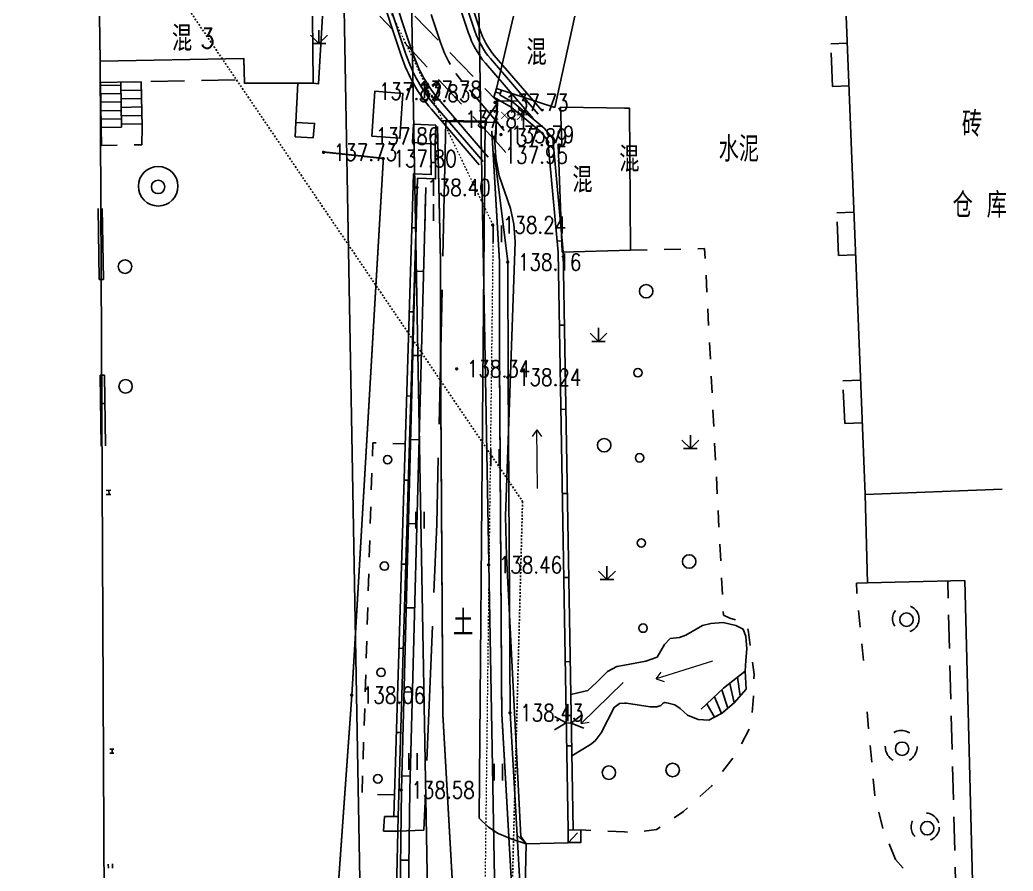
# Model space of a CAD drawing. Extents: x 529262 to 576451, y 2694391 to 2717535.
# Drawn here: x 564829.1 to 564888.1, y 2709951.8 to 2710002.3 of the extents above; entities that cross this region are included whole.
import ezdxf
from ezdxf.enums import TextEntityAlignment as Align
from ezdxf.xclip import XClip

# ---------------------------------------------------------------- set-up
doc = ezdxf.new("R2010")
doc.units = 0
doc.header["$XCLIPFRAME"] = 0
for name, pattern in [('CENTER', [50.8, 31.75, -6.35, 6.35, -6.35]), ('DASH', [0.35, 0.25, -0.1]), ('X2', [10, 8, -2]), ('X5', [3, 2, -1]), ('X6', [2, 1, -1])]:
    doc.linetypes.add(name, pattern=pattern)
for name, color, linetype in [('a红线图', 1, 'Continuous'), ('DLSS', 4, 'Continuous'), ('DMTZ', 8, 'Continuous'), ('GCD', 8, 'Continuous'), ('GXYZ', 8, 'Continuous'), ('JMD', 8, 'Continuous'), ('PP-COM', 7, 'Continuous'), ('RD-中线', 40, 'Continuous'), ('RD-红线', 7, 'Continuous'), ('ZBTZ', 8, 'Continuous'), ('ZJ', 7, 'Continuous'), ('新建水沟', 7, 'Continuous')]:
    doc.layers.add(name, color=color, linetype=linetype)
doc.layers.add('SXSS', color=5, linetype='Continuous', lineweight=0)
doc.styles.add('HZ', font='rs.shx', dxfattribs={"width": 0.8, "bigfont": 'hztxt.shx'})
doc.styles.add('宋体', font='', dxfattribs={"width": 0.75})
doc.styles.get('宋体').set_extended_font_data('SimSun')
doc.linetypes.add('10422', pattern='A,0.75,[150,AAA.SHX,S=0.5,R=0,X=0,Y=0.5],1.5,[177,AAA.SHX,S=1,R=0,X=0,Y=0.4],0.75', length=3)
doc.linetypes.add('1161', pattern='A,0,[149,AAA.SHX,S=0.15,R=0,X=0,Y=0],-1.6', length=1.6)
doc.linetypes.add('444', pattern='A,4.5,[145,AAA.SHX,S=1,R=0,X=0,Y=1],4.5,-0.5,[146,AAA.SHX,S=1,R=0,X=0,Y=0],-0.5', length=10)

# ---------------------------------------------------------------- blocks, each defined once
blk = doc.blocks.new('A$C19FD0107')
at = {"layer": 'RD-中线', "color": 8, "flags": 128}
blk.add_lwpolyline([(-6142.974, 15463.891), (-6145.953, 15629.533)], dxfattribs=at)
at = {"layer": 'RD-红线', "color": 8, "flags": 128}
for points in [[(-6139.408, 15488.081), (-6142.061, 15635.584)], [(-6147.408, 15487.968), (-6149.665, 15613.5)]]:
    blk.add_lwpolyline(points, dxfattribs=at)
blk = doc.blocks.new('GC200')
at = {"linetype": 'Continuous', "const_width": 0.2, "flags": 128}
blk.add_lwpolyline([(-0.1, 0, 1), (0.1, 0, 1)], format="xyb", close=True, dxfattribs=at)
blk = doc.blocks.new('gc170')
at = {"color": 8, "linetype": 'Continuous'}
blk.add_circle((0, 0), 0.5, dxfattribs=at)
blk = doc.blocks.new('gc122')
at = {"color": 8}
blk.add_circle((0, 0), 0.8, dxfattribs=at)
blk = doc.blocks.new('gc121')
at = {"color": 8}
for p, q in [((-0.5, -1), (-0.5, 1)), ((0.5, -1), (0.5, 1))]:
    blk.add_line(p, q, dxfattribs=at)
blk = doc.blocks.new('gc124')
at = {"color": 8}
for p, q in [((0, 0), (0, 1.6)), ((-1, 1), (0, 0)), ((-0.8, 0), (0.8, 0)), ((0, 0), (1, 1))]:
    blk.add_line(p, q, dxfattribs=at)
blk = doc.blocks.new('gc037')
for p, q in [((0, 0), (-1.39, 0.8)), ((-1.39, -0.8), (0, 0))]:
    blk.add_line(p, q)
blk = doc.blocks.new('gc086')
at = {"color": 8}
for p, q in [((0, 0), (7, 0)), ((7, 0), (6.18, 0.57)), ((7, 0), (6.18, -0.57))]:
    blk.add_line(p, q, dxfattribs=at)

msp = doc.modelspace()

# ---------------------------------------------------------------- linework, layer by layer
at = {"color": 8, "linetype": 'Continuous', "flags": 128}
for points in [[(564634.962, 2709918.281), (564834.224, 2709920.794), (564833.856, 2709999.882)], [(564831.56, 2709920.76), (564834.224, 2709920.794), (564833.856, 2709999.882)]]:
    msp.add_lwpolyline(points, dxfattribs=at)
at = {"layer": 'a红线图', "color": 8, "linetype": 'DASH', "lineweight": 0, "ltscale": 0.1}
msp.add_lwpolyline([(564784.704, 2710086.502), (564800.867, 2710062.862), (564801.879, 2710061.771), (564806.974, 2710058.714), (564813.779, 2710055.824), (564815.932, 2710054.539), (564820.029, 2710050.614), (564821.476, 2710049.061), (564822.951, 2710045.784), (564823.712, 2710043.369), (564824.69, 2710033.245), (564846.919, 2710011.513), (564857.192, 2709990.133), (564856.518, 2709935.292)], dxfattribs=at)
msp.add_lwpolyline([(564784.704, 2710086.502), (564800.867, 2710062.862), (564801.879, 2710061.771), (564806.974, 2710058.714), (564813.779, 2710055.824), (564815.932, 2710054.539), (564820.029, 2710050.614), (564821.476, 2710049.061), (564822.951, 2710045.784), (564823.712, 2710043.369), (564824.69, 2710033.245), (564846.919, 2710011.513), (564857.192, 2709990.133), (564856.518, 2709935.292)], dxfattribs=at)
at = {"layer": 'DLSS', "linetype": 'X5'}
for p, q in [((564857.348, 2709995.145), (564850.462, 2710002.568)), ((564852.534, 2710002.568), (564857.417, 2709997.525))]:
    msp.add_line(p, q, dxfattribs=at)
at = {"layer": 'DLSS', "linetype": 'Continuous'}
for p, q in [((564857.417, 2709997.525), (564857.348, 2709995.145)), ((564857.417, 2709997.525), (564858.696, 2709997.504)), ((564857.348, 2709995.145), (564857.947, 2709994.465)), ((564859.161, 2709953.387), (564858.581, 2709953.938)), ((564861.646, 2709953.449), (564862.197, 2709954.029)), ((564861.646, 2709953.449), (564859.161, 2709953.387))]:
    msp.add_line(p, q, dxfattribs=at)
at = {"layer": 'DLSS', "linetype": 'Continuous', "const_width": 0.1, "flags": 128}
for points in [[(564833.85, 2709865.161), (564836.569, 2709878.497), (564837.915, 2709881.57), (564844.921, 2709897.28), (564847.165, 2709904.157), (564851.424, 2709914.999), (564851.79, 2709918.762), (564853.279, 2709928.009), (564854.185, 2709940.776), (564854.888, 2709949.068), (564854.206, 2709961.06), (564854.077, 2709981.105), (564854.074, 2709987.716), (564853.889, 2709996.011)], [(564847.133, 2709994.491), (564850.674, 2709994.113), (564848.803, 2709962.234), (564846.34, 2709927.636)]]:
    msp.add_lwpolyline(points, dxfattribs=at)
at = {"layer": 'DLSS', "linetype": 'X2', "flags": 128}
msp.add_lwpolyline([(564854.386, 2709996.306), (564853.848, 2709972.378), (564853.079, 2709954.196), (564851.526, 2709954.135)], dxfattribs=at)
at = {"layer": 'DLSS', "linetype": 'Continuous', "elevation": 142.08, "flags": 128}
msp.add_lwpolyline([(564856.724, 2709996.332), (564856.574, 2709980.811), (564856.359, 2709954.902)], dxfattribs=at)
at = {"layer": 'DLSS', "linetype": 'Continuous', "flags": 128}
msp.add_lwpolyline([(564837.279, 2709864.462, 0.1, 0.1, 0), (564839.924, 2709877.433, 0.1, 0.1, 0), (564841.116, 2709880.155, 0.1, 0.1, 0), (564848.191, 2709896.021, 0.1, 0.1, 0), (564850.46, 2709902.974, 0.1, 0.1, 0), (564854.86, 2709914.174, 0.1, 0.1, 0), (564855.263, 2709918.314, 0.1, 0.1, 0), (564856.759, 2709927.607, 0.1, 0.1, 0), (564857.674, 2709940.504, 0.1, 0.1, 0), (564858.397, 2709949.019, 0.1, 0.1, 0), (564857.705, 2709961.171, 0.1, 0.1, 0), (564857.577, 2709981.117, 0.1, 0.1, 0), (564857.574, 2709987.934, 0.1, 0.1, 0), (564857.113, 2709995.751, 0, 0, 0)], format="xyseb", dxfattribs=at)
at = {"layer": 'DLSS', "linetype": 'X6', "flags": 128}
for points in [[(564865.346, 2709988.654), (564869.755, 2709988.758), (564870.871, 2709966.967), (564871.256, 2709966.799), (564871.814, 2709966.626), (564872.257, 2709966.433), (564872.357, 2709965.967), (564872.689, 2709963.437), (564872.663, 2709962.126), (564872.524, 2709960.76), (564872.409, 2709960.218), (564871.649, 2709958.769), (564870.179, 2709956.833), (564868.501, 2709955.303), (564866.897, 2709954.224), (564865.58, 2709954.057), (564864.998, 2709954.084)], [(564851.332, 2709956.287), (564849.409, 2709956.346), (564850.044, 2709977.21), (564851.973, 2709977.151)], [(564864.998, 2709954.084), (564862.397, 2709954.204)]]:
    msp.add_lwpolyline(points, dxfattribs=at)
at = {"layer": 'DLSS', "linetype": 'X6'}
for points in [[(564879.192, 2709964.268), (564878.787, 2709968.346), (564878.768, 2709968.869), (564879.417, 2709968.892)], [(564884.713, 2709948.95), (564884.187, 2709948.932), (564881.094, 2709952.451), (564880.335, 2709954.287), (564879.862, 2709956.238), (564879.399, 2709961.244)]]:
    msp.add_lwpolyline(points, dxfattribs=at)
at = {"layer": 'DLSS', "linetype": 'X5', "elevation": -526.676, "flags": 128}
msp.add_lwpolyline([(564861.833, 2709960.55), (564861.533, 2709960.562)], dxfattribs=at)
at = {"layer": 'DLSS', "linetype": 'X2', "elevation": 138.352, "flags": 128}
msp.add_lwpolyline([(564859.161, 2709953.387), (564858.366, 2709953.641), (564857.488, 2709953.989), (564856.911, 2709954.374), (564856.359, 2709954.902)], dxfattribs=at)
at = {"layer": 'DLSS', "linetype": 'X6'}
for centre, radius in [((564881.699, 2709966.753, 138.965), 0.788), ((564881.429, 2709959.168, 138.983), 0.948), ((564882.856, 2709954.38, 139.01), 0.835)]:
    msp.add_circle(centre, radius, dxfattribs=at)
at = {"layer": 'DMTZ', "linetype": '10422'}
msp.add_lwpolyline([(564857.472, 2709997.61), (564857.3, 2709995.125), (564857.353, 2709994.137), (564857.548, 2709993.076), (564858.231, 2709991.132), (564858.413, 2709990.204), (564858.495, 2709989.16), (564857.923, 2709972.843)], dxfattribs=at)
at = {"layer": 'DMTZ', "linetype": '10422', "flags": 128}
for points, elevation in [([(564861.649, 2709953.451), (564861.644, 2709954.202), (564861.047, 2709988.537), (564860.448, 2709995.174), (564860.016, 2709995.693), (564858.267, 2709997.153), (564857.472, 2709997.61)], 138.336), ([(564857.923, 2709972.843), (564857.977, 2709970.484), (564858.844, 2709953.824), (564859.161, 2709953.387)], 138.352), ([(564864.998, 2709961.74), (564865.123, 2709961.745), (564866.523, 2709961.518), (564866.913, 2709961.523), (564867.151, 2709961.596), (564867.294, 2709961.741), (564867.398, 2709961.782), (564867.591, 2709961.745), (564867.985, 2709961.643), (564868.296, 2709961.419), (564868.729, 2709961.027), (564869.379, 2709960.772), (564869.999, 2709960.722), (564870.823, 2709961.17), (564871.521, 2709961.783), (564872.228, 2709962.575), (564872.157, 2709963.635), (564872.208, 2709964.283), (564872.262, 2709964.976), (564872.192, 2709965.706), (564872.038, 2709966.131), (564871.6, 2709966.349), (564870.858, 2709966.529), (564870.124, 2709966.478), (564869.63, 2709966.355), (564868.632, 2709965.78), (564868.254, 2709965.636), (564867.712, 2709965.579), (564867.365, 2709965.228), (564866.934, 2709964.473), (564866.255, 2709964.231), (564864.998, 2709964.007)], 138.635), ([(564864.998, 2709964.007), (564864.536, 2709963.925), (564863.987, 2709963.621), (564863.342, 2709962.99), (564862.812, 2709962.498), (564861.804, 2709962.245)], 138.635), ([(564861.867, 2709958.615), (564862.983, 2709959.274), (564863.256, 2709959.505), (564863.61, 2709959.974), (564864.385, 2709961.487), (564864.7, 2709961.728), (564864.998, 2709961.74)], 138.635)]:
    msp.add_lwpolyline(points, dxfattribs=dict(at, elevation=elevation))
msp.add_lwpolyline([(564857.282, 2709994.327), (564858.074, 2709987.965), (564858.077, 2709981.119), (564858.205, 2709961.187), (564858.898, 2709949.012), (564858.173, 2709940.465), (564857.256, 2709927.549), (564855.759, 2709918.25), (564855.341, 2709913.951)], dxfattribs=at)
at = {"layer": 'GXYZ', "linetype": 'Continuous', "flags": 128}
msp.add_lwpolyline([(564849.992, 2709995.43), (564850.171, 2709998.099), (564851.834, 2709997.976), (564851.655, 2709995.307)], close=True, dxfattribs=at)
at = {"layer": 'JMD', "linetype": 'Continuous'}
for p, q in [((564833.874, 2709998.624), (564833.911, 2709995.945)), ((564833.874, 2709998.624), (564833.911, 2709995.945)), ((564833.876, 2709998.445), (564835.079, 2709998.467)), ((564833.876, 2709998.445), (564835.079, 2709998.467)), ((564835.075, 2709998.647), (564836.29, 2709998.67)), ((564835.075, 2709998.647), (564836.29, 2709998.67)), ((564835.126, 2709995.962), (564835.075, 2709998.647)), ((564835.126, 2709995.962), (564835.075, 2709998.647)), ((564835.126, 2709995.962), (564835.075, 2709998.647)), ((564835.126, 2709995.962), (564835.075, 2709998.647)), ((564836.29, 2709998.67), (564836.341, 2709995.979)), ((564836.29, 2709998.67), (564836.341, 2709995.979)), ((564833.883, 2709997.945), (564835.088, 2709997.966)), ((564833.883, 2709997.945), (564835.088, 2709997.966)), ((564835.085, 2709998.147), (564836.299, 2709998.169)), ((564835.085, 2709998.147), (564836.299, 2709998.169)), ((564857.338, 2709998.053), (564857.625, 2709997.966)), ((564857.402, 2709998.261), (564857.688, 2709998.173)), ((564833.89, 2709997.445), (564835.098, 2709997.465)), ((564833.89, 2709997.445), (564835.098, 2709997.465)), ((564835.094, 2709997.647), (564836.309, 2709997.668)), ((564835.094, 2709997.647), (564836.309, 2709997.668)), ((564833.897, 2709996.945), (564835.107, 2709996.964)), ((564833.897, 2709996.945), (564835.107, 2709996.964)), ((564835.104, 2709997.147), (564836.318, 2709997.167)), ((564835.104, 2709997.147), (564836.318, 2709997.167)), ((564835.113, 2709996.647), (564836.328, 2709996.666)), ((564835.113, 2709996.647), (564836.328, 2709996.666)), ((564833.904, 2709996.445), (564835.117, 2709996.463)), ((564833.904, 2709996.445), (564835.117, 2709996.463)), ((564835.123, 2709996.147), (564836.337, 2709996.165)), ((564835.123, 2709996.147), (564836.337, 2709996.165)), ((564833.911, 2709995.945), (564835.126, 2709995.962)), ((564833.911, 2709995.945), (564835.126, 2709995.962)), ((564853.763, 2709993.87), (564853.513, 2709993.868)), ((564860.538, 2709994.174, -526.676), (564860.837, 2709994.201, -526.676)), ((564852.618, 2709989.983), (564852.368, 2709989.99)), ((564860.987, 2709989.194, -526.676), (564861.286, 2709989.221, -526.676)), ((564852.554, 2709987.402), (564853.054, 2709987.389)), ((564834.043, 2709986.913), (564833.793, 2709986.909)), ((564834.043, 2709986.913), (564833.793, 2709986.909)), ((564852.464, 2709984.985), (564852.214, 2709984.993)), ((564861.122, 2709984.198, -526.676), (564861.422, 2709984.203, -526.676)), ((564852.423, 2709982.403), (564852.923, 2709982.39)), ((564834.135, 2709979.548), (564833.885, 2709979.544)), ((564834.135, 2709979.548), (564833.885, 2709979.544)), ((564852.311, 2709979.987), (564852.061, 2709979.995)), ((564861.209, 2709979.198, -526.676), (564861.509, 2709979.203, -526.676)), ((564852.291, 2709977.405), (564852.791, 2709977.392)), ((564852.157, 2709974.99), (564851.907, 2709974.997)), ((564834.377, 2709974.386), (564834.38, 2709974.136)), ((564834.377, 2709974.386), (564834.38, 2709974.136)), ((564861.296, 2709974.199, -526.676), (564861.596, 2709974.204, -526.676)), ((564852.16, 2709972.407), (564852.66, 2709972.394)), ((564852.003, 2709969.992), (564851.754, 2709970)), ((564861.383, 2709969.2, -526.676), (564861.683, 2709969.205, -526.676)), ((564852.028, 2709967.409), (564852.528, 2709967.395)), ((564851.85, 2709964.994), (564851.6, 2709965.002)), ((564861.47, 2709964.201, -526.676), (564861.77, 2709964.206, -526.676)), ((564872.228, 2709962.575), (564872.157, 2709963.635)), ((564871.857, 2709962.159), (564871.701, 2709963.277)), ((564851.897, 2709962.41), (564852.397, 2709962.397)), ((564871.131, 2709961.44), (564870.779, 2709962.538)), ((564871.498, 2709961.762), (564871.241, 2709962.915)), ((564870.76, 2709961.135), (564870.333, 2709962.118)), ((564870.344, 2709960.909), (564869.89, 2709961.702)), ((564851.696, 2709959.997), (564851.446, 2709960.004)), ((564834.577, 2709958.763, 138.218), (564834.573, 2709959.013, 138.218)), ((564834.577, 2709958.763, 138.218), (564834.573, 2709959.013, 138.218)), ((564861.557, 2709959.201, -526.676), (564861.857, 2709959.206, -526.676)), ((564851.765, 2709957.412), (564852.265, 2709957.399)), ((564861.644, 2709954.202), (564861.944, 2709954.207)), ((564851.69, 2709952.413), (564852.19, 2709952.406))]:
    msp.add_line(p, q, dxfattribs=at)
at = {"layer": 'JMD', "linetype": 'Continuous', "flags": 128}
for points in [[(564833.819, 2710002.568), (564833.856, 2709999.882), (564842.389, 2710000.043), (564842.417, 2709998.577), (564846.508, 2709998.586), (564846.458, 2710002.568)], [(564833.819, 2710002.568), (564833.856, 2709999.882), (564842.389, 2710000.043), (564842.417, 2709998.577), (564846.508, 2709998.586), (564846.458, 2710002.568)], [(564849.992, 2709995.43), (564850.171, 2709998.099), (564851.834, 2709997.976), (564851.655, 2709995.307)], [(564857.402, 2709998.261), (564857.243, 2709997.742)], [(564857.688, 2709998.173), (564857.6, 2709997.883)], [(564852.686, 2709992.4), (564851.744, 2709956.595), (564851.31, 2709923.036), (564850.913, 2709916.226)], [(564853.186, 2709992.387), (564852.244, 2709956.585), (564851.81, 2709923.018), (564851.412, 2709916.197)], [(564833.793, 2709986.909), (564833.729, 2709991.14)], [(564833.793, 2709986.909), (564833.729, 2709991.14)], [(564834.043, 2709986.913), (564833.979, 2709991.144)], [(564834.043, 2709986.913), (564833.979, 2709991.144)], [(564834.114, 2709981.23), (564833.864, 2709981.227)], [(564834.114, 2709981.23), (564833.864, 2709981.227)], [(564833.917, 2709977.021), (564833.864, 2709981.227)], [(564833.917, 2709977.021), (564833.864, 2709981.227)], [(564834.167, 2709977.024), (564834.114, 2709981.23)], [(564834.167, 2709977.024), (564834.114, 2709981.23)], [(564834.491, 2709974.388), (564834.205, 2709974.384)], [(564834.491, 2709974.388), (564834.205, 2709974.384)], [(564834.495, 2709974.138), (564834.208, 2709974.134)], [(564834.495, 2709974.138), (564834.208, 2709974.134)], [(564834.342, 2709951.931), (564834.334, 2709952.179)], [(564834.342, 2709951.931), (564834.334, 2709952.179)], [(564834.592, 2709951.938), (564834.584, 2709952.186)], [(564834.592, 2709951.938), (564834.584, 2709952.186)]]:
    msp.add_lwpolyline(points, dxfattribs=at)
for points, elevation in [([(564862.036, 2710002.568), (564860.853, 2709997.146), (564857.402, 2709998.261), (564858.399, 2710002.568)], 138.219), ([(564887.417, 2709974.451), (564879.278, 2709974.146), (564878.16, 2710002.568)], 138.936), ([(564857.6, 2709997.883), (564858.439, 2709997.4), (564860.229, 2709995.906), (564860.738, 2709995.294), (564861.346, 2709988.553), (564861.944, 2709954.207)], -526.676), ([(564857.243, 2709997.742), (564858.267, 2709997.153), (564860.016, 2709995.693), (564860.448, 2709995.174), (564861.047, 2709988.537), (564861.644, 2709954.202)], -526.676), ([(564888.05, 2709948.128), (564885.74, 2709948.057), (564885.197, 2709969.02), (564879.417, 2709968.892), (564879.278, 2709974.146), (564887.417, 2709974.451)], 138.644), ([(564872.157, 2709963.635), (564870.87, 2709962.623), (564869.541, 2709961.374)], 138.635), ([(564869.999, 2709960.722), (564870.76, 2709961.135), (564871.498, 2709961.762), (564872.228, 2709962.575)], 138.635), ([(564834.426, 2709959.01), (564834.671, 2709959.014)], 138.218), ([(564834.426, 2709959.01), (564834.671, 2709959.014)], 138.218), ([(564834.43, 2709958.76), (564834.675, 2709958.764)], 138.218), ([(564834.43, 2709958.76), (564834.675, 2709958.764)], 138.218)]:
    msp.add_lwpolyline(points, dxfattribs=dict(at, elevation=elevation))
at = {"layer": 'JMD', "linetype": 'X5'}
for points, elevation in [([(564878.323, 2709998.422), (564877.345, 2709998.389), (564877.244, 2710000.926), (564878.223, 2710000.959)], -524.017), ([(564878.718, 2709988.381), (564877.697, 2709988.346), (564877.596, 2709990.883), (564878.618, 2709990.918)], -523.991), ([(564888.075, 2709947.09), (564884.764, 2709946.989), (564884.194, 2709968.998)], 138.424)]:
    msp.add_lwpolyline(points, dxfattribs=dict(at, elevation=elevation))
at = {"layer": 'JMD', "linetype": 'X5', "flags": 128}
for points, elevation in [([(564833.874, 2709998.624), (564842.413, 2709998.785), (564842.389, 2710000.043)], 137.973), ([(564833.874, 2709998.624), (564842.413, 2709998.785), (564842.389, 2710000.043)], 137.973), ([(564833.911, 2709995.945), (564833.926, 2709994.884), (564836.323, 2709994.918), (564836.341, 2709995.979)], 137.913), ([(564833.911, 2709995.945), (564833.926, 2709994.884), (564836.323, 2709994.918), (564836.341, 2709995.979)], 137.913)]:
    msp.add_lwpolyline(points, dxfattribs=dict(at, elevation=elevation))
at = {"layer": 'JMD', "linetype": '444', "elevation": 139.3, "flags": 128}
msp.add_lwpolyline([(564845.479, 2709996.241), (564845.589, 2709998.584)], dxfattribs=at)
at = {"layer": 'JMD', "linetype": 'Continuous'}
msp.add_lwpolyline([(564865.346, 2709988.654), (564865.296, 2709997.094), (564861.189, 2709997.15), (564861.269, 2709994.955), (564861.05, 2709994.941), (564861.296, 2709988.55)], close=True, dxfattribs=at)
for points in [[(564864.998, 2709988.645), (564865.346, 2709988.654), (564865.296, 2709997.094), (564864.998, 2709997.098)], [(564851.293, 2709955.001), (564852.467, 2709993.201), (564853.52, 2709993.155), (564853.501, 2709994.976)], [(564851.543, 2709954.999), (564852.709, 2709992.94), (564853.773, 2709992.894), (564853.752, 2709994.96)]]:
    msp.add_lwpolyline(points, dxfattribs=at)
at = {"layer": 'JMD', "linetype": 'Continuous', "flags": 128}
for points, elevation in [([(564845.44, 2709995.39), (564846.51, 2709995.34), (564846.592, 2709996.189), (564845.479, 2709996.241)], 139.3), ([(564853.792, 2709996.097), (564852.463, 2709996.139), (564852.409, 2709995.048), (564853.752, 2709994.96)], 136.702), ([(564850.741, 2709955.004), (564850.682, 2709954.136), (564851.526, 2709954.135), (564851.543, 2709954.999)], 138.317), ([(564861.649, 2709953.451), (564862.399, 2709953.451), (564862.397, 2709954.204), (564861.644, 2709954.202)], 138.336)]:
    msp.add_lwpolyline(points, close=True, dxfattribs=dict(at, elevation=elevation))
at = {"layer": 'JMD', "linetype": 'X5'}
msp.add_lwpolyline([(564879.11, 2709978.402), (564878.07, 2709978.367), (564877.969, 2709980.904), (564879.01, 2709980.939)], dxfattribs=at)
at = {"layer": 'PP-COM', "color": 8, "flags": 128}
for points in [[(564832.51, 2710028.606), (564836.01, 2710024.531, 0.117626), (564837.829, 2710023.212), (564846.885, 2710019.458, -0.217868), (564852.073, 2710013.876), (564856.113, 2710001.674, 0.097737), (564857.036, 2710000.042), (564859.87, 2709996.74)], [(564832.738, 2710028.801), (564836.237, 2710024.726, 0.117626), (564837.944, 2710023.489), (564847, 2710019.735, -0.217868), (564852.357, 2710013.97), (564856.398, 2710001.768, 0.097737), (564857.263, 2710000.237), (564860.098, 2709996.936)], [(564832.207, 2710028.345), (564835.706, 2710024.27, 0.117626), (564837.675, 2710022.843), (564846.732, 2710019.088, -0.217868), (564851.693, 2710013.75), (564855.733, 2710001.548, 0.097737), (564856.732, 2709999.781), (564859.567, 2709996.48)], [(564829.006, 2710025.597), (564832.506, 2710021.522, 0.117626), (564836.06, 2710018.946), (564845.116, 2710015.192, -0.217868), (564847.688, 2710012.424), (564851.729, 2710000.222, 0.097737), (564853.532, 2709997.033), (564856.366, 2709993.732)], [(564829.234, 2710025.793), (564832.733, 2710021.717, 0.117626), (564836.175, 2710019.223), (564845.231, 2710015.469, -0.217868), (564847.973, 2710012.519), (564852.013, 2710000.316, 0.097737), (564853.759, 2709997.229), (564856.594, 2709993.927)], [(564829.537, 2710026.053), (564833.037, 2710021.978, 0.117626), (564836.328, 2710019.592), (564845.385, 2710015.838, -0.217868), (564848.353, 2710012.644), (564852.393, 2710000.442, 0.097737), (564854.063, 2709997.489), (564856.898, 2709994.188)]]:
    msp.add_lwpolyline(points, format="xyb", dxfattribs=at)
at = {"layer": 'PP-COM', "color": 8, "linetype": 'CENTER', "ltscale": 0.1, "flags": 128}
msp.add_lwpolyline([(564830.872, 2710027.199), (564834.371, 2710023.124, 0.117626), (564837.002, 2710021.218), (564846.058, 2710017.463, -0.217868), (564850.023, 2710013.197), (564854.063, 2710000.995, 0.097737), (564855.397, 2709998.635), (564858.232, 2709995.334)], format="xyb", dxfattribs=at)
at = {"layer": 'ZBTZ', "linetype": '1161'}
msp.add_lwpolyline([(564847.056, 2710002.568), (564846.812, 2709998.543), (564846.508, 2709998.586)], dxfattribs=at)
at = {"layer": 'ZBTZ', "linetype": '1161', "flags": 128}
for points, elevation in [([(564854.177, 2709996.356), (564856.724, 2709996.332), (564857.459, 2709997.42)], 142.08), ([(564854.386, 2709996.306), (564857.513, 2709996.236)], 137.866)]:
    msp.add_lwpolyline(points, dxfattribs=dict(at, elevation=elevation))
for points in [[(564851.412, 2709948.859), (564851.526, 2709954.135)], [(564859.051, 2709948.958), (564859.161, 2709953.387)]]:
    msp.add_lwpolyline(points, dxfattribs=at)
at = {"layer": 'ZBTZ', "linetype": '1161'}
msp.add_circle((564837.302, 2709992.455, 137.918), 1.175, dxfattribs=at)
msp.add_circle((564837.302, 2709992.455, 137.918), 1.175, dxfattribs=at)
at = {"layer": '新建水沟', "color": 5, "linetype": 'DASH', "ltscale": 0.1, "elevation": 143.04}
msp.add_lwpolyline([(564692.655, 2710239.775), (564722.404, 2710203.912), (564749.087, 2710144.577), (564801.321, 2710058.696), (564858.94, 2709973.728), (564856.64, 2709887.325), (564736.482, 2709870.316), (564671.801, 2709755.331), (564665.716, 2709733.478), (564684.342, 2709714.784), (564705.355, 2709682.444), (564764.149, 2709670.422), (564829.539, 2709662.444), (564838.011, 2709659.606), (564818.767, 2709548.337)], dxfattribs=at)
msp.add_lwpolyline([(564692.655, 2710239.775), (564722.404, 2710203.912), (564749.087, 2710144.577), (564801.321, 2710058.696), (564858.94, 2709973.728), (564856.64, 2709887.325), (564736.482, 2709870.316), (564671.801, 2709755.331), (564665.716, 2709733.478), (564684.342, 2709714.784), (564705.355, 2709682.444), (564764.149, 2709670.422), (564829.539, 2709662.444), (564838.011, 2709659.606), (564818.767, 2709548.337)], dxfattribs=at)
msp.add_lwpolyline([(564692.655, 2710239.775), (564722.404, 2710203.912), (564749.087, 2710144.577), (564801.321, 2710058.696), (564858.94, 2709973.728), (564856.64, 2709887.325), (564736.482, 2709870.316), (564671.801, 2709755.331), (564665.716, 2709733.478), (564684.342, 2709714.784), (564705.355, 2709682.444), (564764.149, 2709670.422), (564829.539, 2709662.444), (564838.011, 2709659.606), (564818.767, 2709548.337)], dxfattribs=at)

# ---------------------------------------------------------------- block references
at = {"layer": 'DLSS', "linetype": 'Continuous'}
for p, xscale, yscale, zscale, rotation in [((564861.533, 2709960.562, 138.336), 0.5000000000413407, 0.5000000000413407, 0.5000000000413407, 0.8531413626479987), ((564861.833, 2709960.55, -526.676), 0.5000000000690051, 0.5000000000690051, 0.5000000000690051, 187.5754264160253)]:
    msp.add_blockref('gc037', p, dxfattribs=dict(at, xscale=xscale, yscale=yscale, zscale=zscale, rotation=rotation))
at = {"layer": 'GCD', "linetype": 'Continuous'}
ref = msp.add_blockref('GC200', (564850.167, 2709998.102, 137.824), dxfattribs=dict(at, xscale=0.1999999999534339, yscale=0.1999999999534339, zscale=0.1999999999534339))
ref.add_attrib('height', '137.82', dxfattribs={"linetype": 'Continuous', "height": 1, "style": 'HZ', "width": 0.8}).set_placement((564850.407, 2709998.102, 137.824), align=Align.MIDDLE_LEFT)
ref = msp.add_blockref('GC200', (564850.167, 2709998.102, 137.824), dxfattribs=dict(at, xscale=0.1999999999534339, yscale=0.1999999999534339, zscale=0.1999999999534339))
ref.add_attrib('height', '137.82', dxfattribs={"linetype": 'Continuous', "height": 1, "style": 'HZ', "width": 0.8}).set_placement((564850.407, 2709998.102, 137.824), align=Align.MIDDLE_LEFT)
ref = msp.add_blockref('GC200', (564851.83, 2709997.979, 137.832), dxfattribs=dict(at, xscale=0.1999999999534339, yscale=0.1999999999534339, zscale=0.1999999999534339))
ref.add_attrib('height', '137.83', dxfattribs={"linetype": 'Continuous', "height": 1, "style": 'HZ', "width": 0.8}).set_placement((564852.07, 2709997.979, 137.832), align=Align.MIDDLE_LEFT)
ref = msp.add_blockref('GC200', (564851.83, 2709997.979, 137.832), dxfattribs=dict(at, xscale=0.1999999999534339, yscale=0.1999999999534339, zscale=0.1999999999534339))
ref.add_attrib('height', '137.83', dxfattribs={"linetype": 'Continuous', "height": 1, "style": 'HZ', "width": 0.8}).set_placement((564852.07, 2709997.979, 137.832), align=Align.MIDDLE_LEFT)
at = {"layer": 'GCD', "color": 3, "linetype": 'Continuous'}
ref = msp.add_blockref('GC200', (564852.143, 2709998.198, 137.784), dxfattribs=dict(at, xscale=0.5, yscale=0.5, zscale=0.5))
ref.add_attrib('height', '137.78', dxfattribs={"linetype": 'Continuous', "height": 1, "style": 'HZ', "width": 0.8}).set_placement((564852.743, 2709998.198, 137.784), align=Align.MIDDLE_LEFT)
ref = msp.add_blockref('GC200', (564857.304, 2709997.435, 137.73), dxfattribs=dict(at, xscale=0.5, yscale=0.5, zscale=0.5))
ref.add_attrib('height', '137.73', dxfattribs={"linetype": 'Continuous', "height": 1, "style": 'HZ', "width": 0.8}).set_placement((564857.904, 2709997.435, 137.73), align=Align.MIDDLE_LEFT)
at = {"layer": 'GCD', "linetype": 'Continuous'}
ref = msp.add_blockref('GC200', (564854.925, 2709996.432, 137.811), dxfattribs=dict(at, xscale=0.5, yscale=0.5, zscale=0.5))
ref.add_attrib('height', '137.81', dxfattribs={"linetype": 'Continuous', "height": 1, "style": 'HZ', "width": 0.8}).set_placement((564855.525, 2709996.432, 137.811), align=Align.MIDDLE_LEFT)
at = {"layer": 'GCD', "color": 3, "linetype": 'Continuous'}
ref = msp.add_blockref('GC200', (564857.656, 2709995.529, 135.785), dxfattribs=dict(at, xscale=0.5, yscale=0.5, zscale=0.5))
ref.add_attrib('height', '135.79', dxfattribs={"linetype": 'Continuous', "height": 1, "style": 'HZ', "width": 0.8}).set_placement((564858.256, 2709995.529, 135.785), align=Align.MIDDLE_LEFT)
at = {"layer": 'GCD', "linetype": 'Continuous'}
ref = msp.add_blockref('GC200', (564849.988, 2709995.433, 137.858), dxfattribs=dict(at, xscale=0.1999999999534339, yscale=0.1999999999534339, zscale=0.1999999999534339))
ref.add_attrib('height', '137.86', dxfattribs={"linetype": 'Continuous', "height": 1, "style": 'HZ', "width": 0.8}).set_placement((564850.228, 2709995.433, 137.858), align=Align.MIDDLE_LEFT)
ref = msp.add_blockref('GC200', (564849.988, 2709995.433, 137.858), dxfattribs=dict(at, xscale=0.1999999999534339, yscale=0.1999999999534339, zscale=0.1999999999534339))
ref.add_attrib('height', '137.86', dxfattribs={"linetype": 'Continuous', "height": 1, "style": 'HZ', "width": 0.8}).set_placement((564850.228, 2709995.433, 137.858), align=Align.MIDDLE_LEFT)
at = {"layer": 'GCD', "color": 3, "linetype": 'Continuous'}
ref = msp.add_blockref('GC200', (564857.258, 2709995.364, 137.886), dxfattribs=dict(at, xscale=0.5, yscale=0.5, zscale=0.5))
ref.add_attrib('height', '137.89', dxfattribs={"linetype": 'Continuous', "height": 1, "style": 'HZ', "width": 0.8}).set_placement((564857.858, 2709995.364, 137.886), align=Align.MIDDLE_LEFT)
ref = msp.add_blockref('GC200', (564847.121, 2709994.475, 137.726), dxfattribs=dict(at, xscale=0.5, yscale=0.5, zscale=0.5))
ref.add_attrib('height', '137.73', dxfattribs={"linetype": 'Continuous', "height": 1, "style": 'HZ', "width": 0.8}).set_placement((564847.721, 2709994.475, 137.726), align=Align.MIDDLE_LEFT)
ref = msp.add_blockref('GC200', (564850.662, 2709994.097, 137.797), dxfattribs=dict(at, xscale=0.5, yscale=0.5, zscale=0.5))
ref.add_attrib('height', '137.80', dxfattribs={"linetype": 'Continuous', "height": 1, "style": 'HZ', "width": 0.8}).set_placement((564851.262, 2709994.097, 137.797), align=Align.MIDDLE_LEFT)
ref = msp.add_blockref('GC200', (564857.27, 2709994.311, 137.946), dxfattribs=dict(at, xscale=0.5, yscale=0.5, zscale=0.5))
ref.add_attrib('height', '137.95', dxfattribs={"linetype": 'Continuous', "height": 1, "style": 'HZ', "width": 0.8}).set_placement((564857.87, 2709994.311, 137.946), align=Align.MIDDLE_LEFT)
ref = msp.add_blockref('GC200', (564852.674, 2709992.384, 138.4), dxfattribs=dict(at, xscale=0.5, yscale=0.5, zscale=0.5))
ref.add_attrib('height', '138.40', dxfattribs={"linetype": 'Continuous', "height": 1, "style": 'HZ', "width": 0.8}).set_placement((564853.274, 2709992.384, 138.4), align=Align.MIDDLE_LEFT)
at = {"layer": 'GCD', "linetype": 'Continuous'}
ref = msp.add_blockref('GC200', (564857.166, 2709990.152, 138.24), dxfattribs=dict(at, xscale=0.5, yscale=0.5, zscale=0.5))
ref.add_attrib('height', '138.24', dxfattribs={"linetype": 'Continuous', "height": 1, "style": 'HZ', "width": 0.8}).set_placement((564857.766, 2709990.152, 138.24), align=Align.MIDDLE_LEFT)
at = {"layer": 'GCD', "color": 3, "linetype": 'Continuous'}
ref = msp.add_blockref('GC200', (564858.062, 2709987.949, 138.164), dxfattribs=dict(at, xscale=0.5, yscale=0.5, zscale=0.5))
ref.add_attrib('height', '138.16', dxfattribs={"linetype": 'Continuous', "height": 1, "style": 'HZ', "width": 0.8}).set_placement((564858.662, 2709987.949, 138.164), align=Align.MIDDLE_LEFT)
at = {"layer": 'GCD', "linetype": 'Continuous'}
ref = msp.add_blockref('GC200', (564855.032, 2709981.606, 138.337), dxfattribs=dict(at, xscale=0.5, yscale=0.5, zscale=0.5))
ref.add_attrib('height', '138.34', dxfattribs={"linetype": 'Continuous', "height": 1, "style": 'HZ', "width": 0.8}).set_placement((564855.632, 2709981.606, 138.337), align=Align.MIDDLE_LEFT)
at = {"layer": 'GCD', "color": 3, "linetype": 'Continuous'}
ref = msp.add_blockref('GC200', (564858.065, 2709981.103, 138.239), dxfattribs=dict(at, xscale=0.5, yscale=0.5, zscale=0.5))
ref.add_attrib('height', '138.24', dxfattribs={"linetype": 'Continuous', "height": 1, "style": 'HZ', "width": 0.8}).set_placement((564858.665, 2709981.103, 138.239), align=Align.MIDDLE_LEFT)
at = {"layer": 'GCD', "linetype": 'Continuous'}
ref = msp.add_blockref('GC200', (564856.924, 2709969.957, 138.464), dxfattribs=dict(at, xscale=0.5, yscale=0.5, zscale=0.5))
ref.add_attrib('height', '138.46', dxfattribs={"linetype": 'Continuous', "height": 1, "style": 'HZ', "width": 0.8}).set_placement((564857.524, 2709969.957, 138.464), align=Align.MIDDLE_LEFT)
at = {"layer": 'GCD', "color": 3, "linetype": 'Continuous'}
ref = msp.add_blockref('GC200', (564848.791, 2709962.218, 138.064), dxfattribs=dict(at, xscale=0.5, yscale=0.5, zscale=0.5))
ref.add_attrib('height', '138.06', dxfattribs={"linetype": 'Continuous', "height": 1, "style": 'HZ', "width": 0.8}).set_placement((564849.391, 2709962.218, 138.064), align=Align.MIDDLE_LEFT)
ref = msp.add_blockref('GC200', (564858.193, 2709961.171, 138.434), dxfattribs=dict(at, xscale=0.5, yscale=0.5, zscale=0.5))
ref.add_attrib('height', '138.43', dxfattribs={"linetype": 'Continuous', "height": 1, "style": 'HZ', "width": 0.8}).set_placement((564858.793, 2709961.171, 138.434), align=Align.MIDDLE_LEFT)
ref = msp.add_blockref('GC200', (564851.732, 2709956.579, 138.58), dxfattribs=dict(at, xscale=0.5, yscale=0.5, zscale=0.5))
ref.add_attrib('height', '138.58', dxfattribs={"linetype": 'Continuous', "height": 1, "style": 'HZ', "width": 0.8}).set_placement((564852.332, 2709956.579, 138.58), align=Align.MIDDLE_LEFT)
at = {"layer": 'PP-COM'}
ref = msp.add_blockref('A$C19FD0107', (570997.993, 2694390.603), dxfattribs=at)
XClip(ref).set_block_clipping_path([(-9366.4383134884, 14428.6043910822), (-3328.4480743363, 17452.7484863754)])
at = {"layer": 'SXSS', "color": 8, "linetype": 'Continuous'}
for p, xscale, yscale, zscale, rotation in [((564859.82, 2709974.492), 0.5000000001740142, 0.5000000001740142, 0.5000000001740142, 90.59683963349167), ((564870.214, 2709964.233), 0.5000000000555969, 0.5000000000555969, 0.5000000000555969, 197.4991876755725), ((564864.912, 2709962.977), 0.5000000000362637, 0.5000000000362637, 0.5000000000362637, 224.4064601060524)]:
    msp.add_blockref('gc086', p, dxfattribs=dict(at, xscale=xscale, yscale=yscale, zscale=zscale, rotation=rotation))
at = {"layer": 'ZBTZ', "linetype": 'Continuous', "xscale": 0.5, "yscale": 0.5}
for name, p in [('gc124', (564846.85, 2710000.938)), ('gc121', (564853.399, 2709990.902)), ('gc121', (564857.442, 2709989.633)), ('gc124', (564863.447, 2709983.234)), ('gc124', (564868.905, 2709976.87)), ('gc121', (564857.302, 2709976.324)), ('gc121', (564852.854, 2709972.611)), ('gc124', (564863.954, 2709969.084)), ('gc121', (564852.434, 2709958.277)), ('gc121', (564857.505, 2709957.635))]:
    msp.add_blockref(name, p, dxfattribs=at)
at = {"layer": 'ZBTZ', "linetype": 'Continuous', "xscale": 0.5, "yscale": 0.5, "zscale": 0.5}
for p in [(564837.295, 2709992.418), (564837.295, 2709992.418), (564835.33, 2709987.682, 136.999), (564835.33, 2709987.682, 136.999), (564866.281, 2709986.219), (564835.365, 2709980.566, 137.068), (564835.365, 2709980.566, 137.068), (564863.789, 2709977.067), (564868.835, 2709970.157), (564881.742, 2709966.701), (564881.48, 2709959.031), (564864.067, 2709957.611), (564867.853, 2709957.768), (564882.972, 2709954.311)]:
    msp.add_blockref('gc122', p, dxfattribs=at)
at = {"layer": 'ZBTZ', "linetype": 'Continuous'}
for p, xscale, yscale, zscale, rotation in [((564865.789, 2709981.378), 0.4999999998883118, 0.4999999998883118, 0.4999999998883118, 271.1662132493167), ((564865.892, 2709976.318), 0.4999999998883118, 0.4999999998883118, 0.4999999998883118, 271.1662132493167), ((564850.927, 2709976.211), 0.5000000000782066, 0.5000000000782066, 0.5000000000782066, 88.23981796832426), ((564865.995, 2709971.259), 0.4999999998883118, 0.4999999998883118, 0.4999999998883118, 271.1662132493167), ((564850.733, 2709969.888), 0.5000000000782066, 0.5000000000782066, 0.5000000000782066, 88.23981796832426), ((564866.098, 2709966.199), 0.4999999998883118, 0.4999999998883118, 0.4999999998883118, 271.1662132493167), ((564850.539, 2709963.565), 0.5000000000782066, 0.5000000000782066, 0.5000000000782066, 88.23981796832426), ((564850.344, 2709957.242), 0.5000000000782066, 0.5000000000782066, 0.5000000000782066, 88.23981796832426)]:
    msp.add_blockref('gc170', p, dxfattribs=dict(at, xscale=xscale, yscale=yscale, zscale=zscale, rotation=rotation))

# ---------------------------------------------------------------- texts
at = {"layer": 'JMD', "linetype": 'Continuous', "style": 'HZ', "width": 0.8}
for s, p in [('混', (564839.317, 2710001.244)), ('混', (564839.317, 2710001.244)), ('混', (564860.371, 2710000.409)), ('砖', (564886.229, 2709996.149)), ('混', (564865.886, 2709994.064)), ('混', (564863.098, 2709992.833))]:
    msp.add_text(s, height=1.5, dxfattribs=at).set_placement(p, align=Align.MIDDLE_RIGHT)
msp.add_text('3', height=1.2, dxfattribs=at).set_placement((564839.817, 2710001.244), align=Align.MIDDLE_LEFT)
msp.add_text('3', height=1.2, dxfattribs=at).set_placement((564839.817, 2710001.244), align=Align.MIDDLE_LEFT)
at = {"layer": 'JMD', "linetype": 'Continuous', "style": '宋体'}
msp.add_text('2×2米', height=0.5, dxfattribs=at).set_placement((564858.217, 2709996.679, 119.43), align=Align.MIDDLE)
at = {"layer": 'ZJ', "color": 8, "linetype": 'Continuous', "style": 'HZ', "width": 0.8}
for s, p in [('水泥', (564871.785, 2709994.741)), ('仓 库', (564886.093, 2709991.407)), ('土', (564855.413, 2709966.581))]:
    msp.add_text(s, height=1.5, dxfattribs=at).set_placement(p, align=Align.MIDDLE)

doc.saveas('drawing.dxf')
